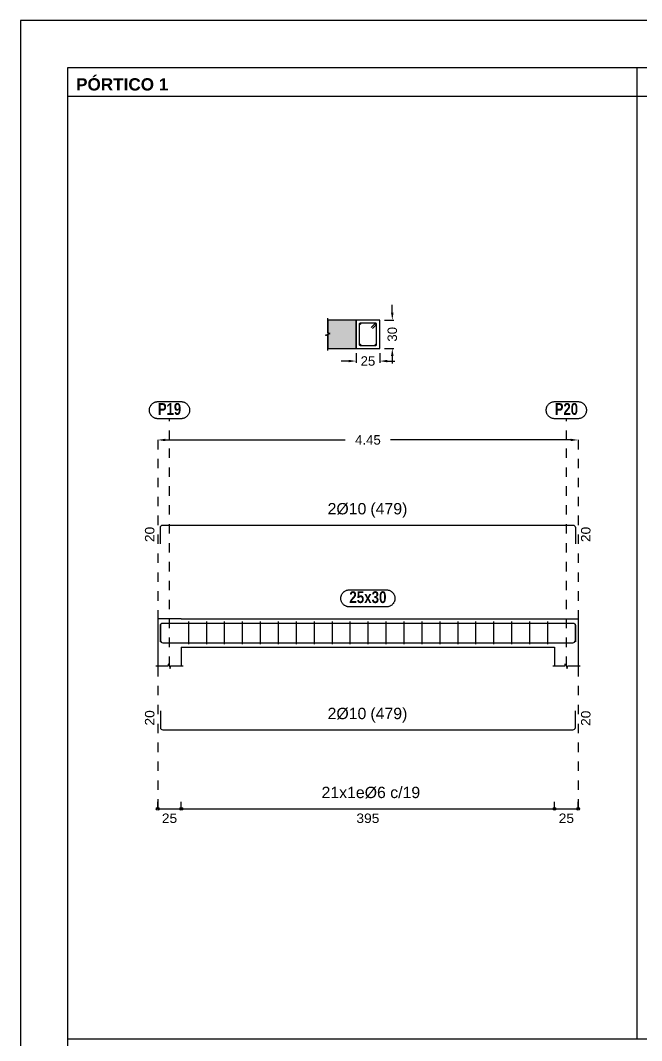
# Model space of a CAD drawing. Extents: x 2455 to 9764, y -806 to 181.
# Drawn here: x 5025.02 to 5031.6, y -398.52 to -387.73 of the extents above; entities that cross this region are included whole.
import ezdxf
from ezdxf.enums import TextEntityAlignment as Align

# ---------------------------------------------------------------- set-up
doc = ezdxf.new("R2010")
doc.units = 0
doc.header["$LTSCALE"] = 0.2
doc.header["$MEASUREMENT"] = 0
doc.linetypes.add('CYPE_RAYAPUNTO', pattern=[0.4125, 0.2025, -0.105, 0, -0.105])
doc.linetypes.add('PUNTOS2', pattern=[0.125, 0, -0.125])
doc.layers.add('01_cartela', color=6, linetype='CONTINUOUS', plot=False)
for name, color, linetype in [('01_cotas', 4, 'CONTINUOUS'), ('01_parcela', 7, 'CONTINUOUS'), ('01_primera', 5, 'CONTINUOUS'), ('01_texto cartela', 4, 'CONTINUOUS'), ('ALZ_CONT_NUDOS', 5, 'CONTINUOUS'), ('ALZ_CONT_VIG_HORMIGON', 5, 'CONTINUOUS'), ('ALZ_COT_COT_LIN_APOYOS', 120, 'CYPE_RAYAPUNTO'), ('ALZ_REF_REF_REFERENCIA', 3, 'CONTINUOUS'), ('ALZ_REF_TEXTO_REF_NOMBRE', 3, 'CONTINUOUS'), ('ARM_LONGITUDINAL_Ø10', 4, 'CONTINUOUS'), ('ARM_TRANSVERSAL_Ø6', 4, 'CONTINUOUS'), ('SEC_CONT_FORJADOS_SECCION', 8, 'CONTINUOUS'), ('SEC_CONT_VIG_HORMIGON_SECCION', 2, 'CONTINUOUS'), ('UNI_CORTANTES', 3, 'CONTINUOUS')]:
    doc.layers.add(name, color=color, linetype=linetype)
doc.layers.add('VIG_CARAS', color=5, linetype='CONTINUOUS', lineweight=9)
doc.styles.add('BERNARDO', font='GOTHICB.TTF')
doc.styles.add('CYPETXT_0.15', font='arial.ttf', dxfattribs={"height": 0.1})
doc.styles.add('Estilo1', font='swissel.ttf')
doc.styles.add('NIEVES2', font='sanss___.ttf')
doc.styles.add('NIEVES3', font='swisseb.ttf')
doc.styles.add('ROMANS', font='romans')
doc.dimstyles.new('DECIMAL-50', dxfattribs={"dimtxt": 0.08, "dimasz": 0.15, "dimexe": 0.05, "dimexo": 0.05, "dimgap": 0.09, "dimtad": 0, "dimzin": 0, "dimdsep": 46, "dimtxsty": 'ROMANS', "dimblk": 'DOTSMALL', "dimcen": 0.09, "dimclrt": 7, "dimadec": 0, "dimazin": 0, "dimtfac": 1.38, "dimtix": 1, "dimtofl": 0, "dimtmove": 2, "dimatfit": 3, "dimldrblk": 'OBLIQUE', "dimfxl": 1, "dimtolj": 1, "dimtzin": 0, "dimarcsym": 0})

# ---------------------------------------------------------------- blocks, each defined once
blk = doc.blocks.new('*D20')
at = {"layer": '01_cotas', "color": 0, "linetype": 'PUNTOS2', "lineweight": -2, "transparency": 16777216}
for p, q in [((5028.574, -391.248), (5028.574, -391.381)), ((5028.824, -391.248), (5028.824, -391.381))]:
    blk.add_line(p, q, dxfattribs=at)
at = {"layer": '01_cotas', "color": 0, "lineweight": -2, "transparency": 16777216}
for p, q in [((5028.494, -391.331), (5028.414, -391.331)), ((5028.904, -391.331), (5028.984, -391.331))]:
    blk.add_line(p, q, dxfattribs=at)
at = {"layer": '01_cotas', "color": 0, "transparency": 16777216}
for points in [[(5028.494, -391.318), (5028.494, -391.344), (5028.574, -391.331)], [(5028.904, -391.318), (5028.904, -391.344), (5028.824, -391.331)]]:
    blk.add_solid(points, dxfattribs=at)
at = {"layer": '01_cotas', "color": 5, "transparency": 16777216, "insert": (5028.699, -391.331), "char_height": 0.1, "attachment_point": 5, "style": 'Estilo1'}
blk.add_mtext('\\A1;25', dxfattribs=at)
blk = doc.blocks.new('*D21')
at = {"layer": '01_cotas', "color": 0, "lineweight": -2, "transparency": 16777216}
for p, q in [((5028.957, -390.818), (5028.957, -390.738)), ((5028.957, -391.278), (5028.957, -391.358))]:
    blk.add_line(p, q, dxfattribs=at)
at = {"layer": '01_cotas', "color": 0, "linetype": 'PUNTOS2', "lineweight": -2, "transparency": 16777216}
for p, q in [((5028.874, -390.898), (5029.007, -390.898)), ((5028.874, -391.198), (5029.007, -391.198))]:
    blk.add_line(p, q, dxfattribs=at)
at = {"layer": '01_cotas', "color": 0, "transparency": 16777216}
for points in [[(5028.943, -390.818), (5028.97, -390.818), (5028.957, -390.898)], [(5028.943, -391.278), (5028.97, -391.278), (5028.957, -391.198)]]:
    blk.add_solid(points, dxfattribs=at)
at = {"layer": '01_cotas', "color": 5, "transparency": 16777216, "insert": (5028.957, -391.048), "char_height": 0.1, "attachment_point": 5, "rotation": 90, "style": 'Estilo1'}
blk.add_mtext('\\A1;30', dxfattribs=at)
blk = doc.blocks.new('*D22')
at = {"layer": '01_cotas', "color": 0, "lineweight": -2, "transparency": 16777216}
for p, q in [((5026.554, -392.165), (5028.458, -392.165)), ((5030.844, -392.165), (5028.939, -392.165))]:
    blk.add_line(p, q, dxfattribs=at)
at = {"layer": '01_cotas', "color": 0, "transparency": 16777216}
for points in [[(5026.554, -392.152), (5026.554, -392.178), (5026.474, -392.165)], [(5030.844, -392.152), (5030.844, -392.178), (5030.924, -392.165)]]:
    blk.add_solid(points, dxfattribs=at)
at = {"layer": '01_cotas', "color": 5, "transparency": 16777216, "insert": (5028.699, -392.165), "char_height": 0.1, "attachment_point": 5, "style": 'Estilo1'}
blk.add_mtext('\\A1;4.45', dxfattribs=at)

msp = doc.modelspace()

# ---------------------------------------------------------------- hatches: boundary and pattern name
at = {"layer": 'SEC_CONT_FORJADOS_SECCION', "true_color": 0xdad7d3}
msp.add_hatch(color=254, dxfattribs=at).paths.add_polyline_path([(5028.274, -391.198), (5028.574, -391.198), (5028.574, -390.898), (5028.274, -390.898)])

# ---------------------------------------------------------------- linework, layer by layer
at = {"layer": '01_cartela', "color": 3}
msp.add_lwpolyline([(5025.021, -387.729), (5025.021, -409.264), (5055.659, -409.264), (5055.659, -387.729)], close=True, dxfattribs=at)
at = {"layer": '01_parcela', "color": 7, "ltscale": 2.5}
for p, q in [((5025.521, -388.229), (5025.52, -398.496)), ((5047.884, -388.229), (5025.521, -388.229)), ((5031.544, -388.229), (5031.543, -398.496)), ((5025.52, -398.496), (5047.884, -398.496)), ((5025.52, -398.496), (5025.521, -408.764))]:
    msp.add_line(p, q, dxfattribs=at)
at = {"layer": '01_primera', "ltscale": 2.5}
msp.add_line((5025.521, -388.531), (5047.884, -388.531), dxfattribs=at)
at = {"layer": 'ALZ_CONT_NUDOS'}
for p, q in [((5026.474, -394.355), (5026.474, -394.555)), ((5026.724, -394.355), (5026.724, -394.555)), ((5030.674, -394.355), (5030.674, -394.555)), ((5030.924, -394.355), (5030.924, -394.555))]:
    msp.add_line(p, q, dxfattribs=at)
for points in [[(5026.724, -394.055), (5026.474, -394.055), (5026.474, -394.355)], [(5030.674, -394.055), (5030.924, -394.055), (5030.924, -394.355)], [(5026.454, -394.555), (5026.584, -394.555), (5026.591, -394.53), (5026.606, -394.58), (5026.614, -394.555), (5026.744, -394.555)], [(5030.654, -394.555), (5030.784, -394.555), (5030.791, -394.53), (5030.806, -394.58), (5030.814, -394.555), (5030.944, -394.555)]]:
    msp.add_lwpolyline(points, dxfattribs=at)
at = {"layer": 'ALZ_CONT_VIG_HORMIGON'}
for p, q in [((5026.724, -394.055), (5030.674, -394.055)), ((5026.724, -394.355), (5030.674, -394.355))]:
    msp.add_line(p, q, dxfattribs=at)
at = {"layer": 'ALZ_COT_COT_LIN_APOYOS'}
for p, q in [((5026.599, -392.165), (5026.599, -391.94)), ((5030.799, -392.165), (5030.799, -391.94)), ((5026.474, -392.165), (5026.474, -396.065)), ((5026.599, -394.555), (5026.599, -392.165)), ((5030.799, -394.555), (5030.799, -392.165)), ((5030.924, -392.165), (5030.924, -396.065))]:
    msp.add_line(p, q, dxfattribs=at)
at = {"layer": 'ALZ_REF_REF_REFERENCIA'}
for points in [[(5026.722, -391.76), (5026.728, -391.76), (5026.734, -391.761), (5026.739, -391.762), (5026.745, -391.763), (5026.751, -391.765), (5026.757, -391.767), (5026.762, -391.77), (5026.767, -391.773), (5026.773, -391.776), (5026.777, -391.779), (5026.782, -391.783), (5026.786, -391.787), (5026.79, -391.792), (5026.794, -391.797), (5026.797, -391.802), (5026.8, -391.807), (5026.803, -391.812), (5026.806, -391.818), (5026.808, -391.823), (5026.809, -391.829), (5026.81, -391.835), (5026.811, -391.841), (5026.812, -391.847), (5026.812, -391.853), (5026.811, -391.859), (5026.81, -391.865), (5026.809, -391.871), (5026.808, -391.877), (5026.806, -391.882), (5026.803, -391.888), (5026.8, -391.893), (5026.797, -391.898), (5026.794, -391.903), (5026.79, -391.908), (5026.786, -391.913), (5026.782, -391.917), (5026.777, -391.921), (5026.773, -391.924), (5026.767, -391.927), (5026.762, -391.93), (5026.757, -391.933), (5026.751, -391.935), (5026.745, -391.937), (5026.739, -391.938), (5026.734, -391.939), (5026.728, -391.94), (5026.722, -391.94), (5026.476, -391.94), (5026.47, -391.94), (5026.464, -391.939), (5026.458, -391.938), (5026.452, -391.937), (5026.446, -391.935), (5026.44, -391.933), (5026.435, -391.93), (5026.43, -391.927), (5026.425, -391.924), (5026.42, -391.921), (5026.415, -391.917), (5026.411, -391.913), (5026.407, -391.908), (5026.403, -391.903), (5026.4, -391.898), (5026.397, -391.893), (5026.394, -391.888), (5026.392, -391.882), (5026.39, -391.877), (5026.388, -391.871), (5026.387, -391.865), (5026.386, -391.859), (5026.386, -391.853), (5026.386, -391.847), (5026.386, -391.841), (5026.387, -391.835), (5026.388, -391.829), (5026.39, -391.823), (5026.392, -391.818), (5026.394, -391.812), (5026.397, -391.807), (5026.4, -391.802), (5026.403, -391.797), (5026.407, -391.792), (5026.411, -391.787), (5026.415, -391.783), (5026.42, -391.779), (5026.425, -391.776), (5026.43, -391.773), (5026.435, -391.77), (5026.44, -391.767), (5026.446, -391.765), (5026.452, -391.763), (5026.458, -391.762), (5026.464, -391.761), (5026.47, -391.76), (5026.476, -391.76), (5026.722, -391.76)], [(5030.922, -391.76), (5030.928, -391.76), (5030.934, -391.761), (5030.939, -391.762), (5030.945, -391.763), (5030.951, -391.765), (5030.957, -391.767), (5030.962, -391.77), (5030.967, -391.773), (5030.973, -391.776), (5030.977, -391.779), (5030.982, -391.783), (5030.986, -391.787), (5030.99, -391.792), (5030.994, -391.797), (5030.997, -391.802), (5031, -391.807), (5031.003, -391.812), (5031.006, -391.818), (5031.008, -391.823), (5031.009, -391.829), (5031.01, -391.835), (5031.011, -391.841), (5031.012, -391.847), (5031.012, -391.853), (5031.011, -391.859), (5031.01, -391.865), (5031.009, -391.871), (5031.008, -391.877), (5031.006, -391.882), (5031.003, -391.888), (5031, -391.893), (5030.997, -391.898), (5030.994, -391.903), (5030.99, -391.908), (5030.986, -391.913), (5030.982, -391.917), (5030.977, -391.921), (5030.973, -391.924), (5030.967, -391.927), (5030.962, -391.93), (5030.957, -391.933), (5030.951, -391.935), (5030.945, -391.937), (5030.939, -391.938), (5030.934, -391.939), (5030.928, -391.94), (5030.922, -391.94), (5030.676, -391.94), (5030.67, -391.94), (5030.664, -391.939), (5030.658, -391.938), (5030.652, -391.937), (5030.646, -391.935), (5030.64, -391.933), (5030.635, -391.93), (5030.63, -391.927), (5030.625, -391.924), (5030.62, -391.921), (5030.615, -391.917), (5030.611, -391.913), (5030.607, -391.908), (5030.603, -391.903), (5030.6, -391.898), (5030.597, -391.893), (5030.594, -391.888), (5030.592, -391.882), (5030.59, -391.877), (5030.588, -391.871), (5030.587, -391.865), (5030.586, -391.859), (5030.586, -391.853), (5030.586, -391.847), (5030.586, -391.841), (5030.587, -391.835), (5030.588, -391.829), (5030.59, -391.823), (5030.592, -391.818), (5030.594, -391.812), (5030.597, -391.807), (5030.6, -391.802), (5030.603, -391.797), (5030.607, -391.792), (5030.611, -391.787), (5030.615, -391.783), (5030.62, -391.779), (5030.625, -391.776), (5030.63, -391.773), (5030.635, -391.77), (5030.64, -391.767), (5030.646, -391.765), (5030.652, -391.763), (5030.658, -391.762), (5030.664, -391.761), (5030.67, -391.76), (5030.676, -391.76), (5030.922, -391.76)]]:
    msp.add_lwpolyline(points, close=True, dxfattribs=at)
at = {"layer": 'ALZ_REF_TEXTO_REF_NOMBRE', "color": 5}
msp.add_lwpolyline([(5028.895, -393.75), (5028.901, -393.75), (5028.907, -393.751), (5028.913, -393.752), (5028.919, -393.753), (5028.925, -393.755), (5028.93, -393.757), (5028.936, -393.76), (5028.941, -393.763), (5028.946, -393.766), (5028.951, -393.769), (5028.955, -393.773), (5028.96, -393.777), (5028.964, -393.782), (5028.968, -393.787), (5028.971, -393.792), (5028.974, -393.797), (5028.977, -393.802), (5028.979, -393.808), (5028.981, -393.813), (5028.983, -393.819), (5028.984, -393.825), (5028.985, -393.831), (5028.985, -393.837), (5028.985, -393.843), (5028.985, -393.849), (5028.984, -393.855), (5028.983, -393.861), (5028.981, -393.867), (5028.979, -393.872), (5028.977, -393.878), (5028.974, -393.883), (5028.971, -393.888), (5028.968, -393.893), (5028.964, -393.898), (5028.96, -393.903), (5028.955, -393.907), (5028.951, -393.911), (5028.946, -393.914), (5028.941, -393.917), (5028.936, -393.92), (5028.93, -393.923), (5028.925, -393.925), (5028.919, -393.927), (5028.913, -393.928), (5028.907, -393.929), (5028.901, -393.93), (5028.895, -393.93), (5028.502, -393.93), (5028.496, -393.93), (5028.49, -393.929), (5028.484, -393.928), (5028.478, -393.927), (5028.473, -393.925), (5028.467, -393.923), (5028.461, -393.92), (5028.456, -393.917), (5028.451, -393.914), (5028.446, -393.911), (5028.442, -393.907), (5028.437, -393.903), (5028.433, -393.898), (5028.43, -393.893), (5028.426, -393.888), (5028.423, -393.883), (5028.42, -393.878), (5028.418, -393.872), (5028.416, -393.867), (5028.415, -393.861), (5028.413, -393.855), (5028.413, -393.849), (5028.412, -393.843), (5028.412, -393.837), (5028.413, -393.831), (5028.413, -393.825), (5028.415, -393.819), (5028.416, -393.813), (5028.418, -393.808), (5028.42, -393.802), (5028.423, -393.797), (5028.426, -393.792), (5028.43, -393.787), (5028.433, -393.782), (5028.437, -393.777), (5028.442, -393.773), (5028.446, -393.769), (5028.451, -393.766), (5028.456, -393.763), (5028.461, -393.76), (5028.467, -393.757), (5028.473, -393.755), (5028.478, -393.753), (5028.484, -393.752), (5028.49, -393.751), (5028.496, -393.75), (5028.502, -393.75), (5028.895, -393.75)], close=True, dxfattribs=at)
at = {"layer": 'ARM_LONGITUDINAL_Ø10'}
for points in [[(5026.504, -393.265), (5026.504, -393.09), (5026.505, -393.08), (5026.511, -393.072), (5026.519, -393.067), (5026.529, -393.065), (5030.869, -393.065), (5030.878, -393.067), (5030.886, -393.072), (5030.892, -393.08), (5030.894, -393.09), (5030.894, -393.265)], [(5026.504, -394.301), (5026.504, -394.126), (5026.505, -394.116), (5026.511, -394.108), (5026.519, -394.103), (5026.529, -394.101), (5030.869, -394.101), (5030.878, -394.103), (5030.886, -394.108), (5030.892, -394.116), (5030.894, -394.126), (5030.894, -394.301)], [(5026.504, -394.109), (5026.504, -394.284), (5026.505, -394.294), (5026.511, -394.302), (5026.519, -394.307), (5026.529, -394.309), (5030.869, -394.309), (5030.878, -394.307), (5030.886, -394.302), (5030.892, -394.294), (5030.894, -394.284), (5030.894, -394.109)], [(5026.504, -395.03), (5026.504, -395.205), (5026.505, -395.215), (5026.511, -395.223), (5026.519, -395.228), (5026.529, -395.23), (5030.869, -395.23), (5030.878, -395.228), (5030.886, -395.223), (5030.892, -395.215), (5030.894, -395.205), (5030.894, -395.03)]]:
    msp.add_lwpolyline(points, dxfattribs=at)
for centre in [(5028.615, -390.939), (5028.783, -390.939), (5028.615, -391.157), (5028.783, -391.157)]:
    msp.add_circle(centre, 0.005, dxfattribs=at)
at = {"layer": 'ARM_TRANSVERSAL_Ø6'}
for p, q in [((5026.799, -394.085), (5026.799, -394.325)), ((5026.989, -394.085), (5026.989, -394.325)), ((5027.179, -394.085), (5027.179, -394.325)), ((5027.369, -394.085), (5027.369, -394.325)), ((5027.559, -394.085), (5027.559, -394.325)), ((5027.749, -394.085), (5027.749, -394.325)), ((5027.939, -394.085), (5027.939, -394.325)), ((5028.129, -394.085), (5028.129, -394.325)), ((5028.319, -394.085), (5028.319, -394.325)), ((5028.509, -394.085), (5028.509, -394.325)), ((5028.699, -394.085), (5028.699, -394.325)), ((5028.889, -394.085), (5028.889, -394.325)), ((5029.079, -394.085), (5029.079, -394.325)), ((5029.269, -394.085), (5029.269, -394.325)), ((5029.459, -394.085), (5029.459, -394.325)), ((5029.649, -394.085), (5029.649, -394.325)), ((5029.839, -394.085), (5029.839, -394.325)), ((5030.029, -394.085), (5030.029, -394.325)), ((5030.219, -394.085), (5030.219, -394.325)), ((5030.409, -394.085), (5030.409, -394.325)), ((5030.599, -394.085), (5030.599, -394.325))]:
    msp.add_line(p, q, dxfattribs=at)
msp.add_lwpolyline([(5028.746, -390.987), (5028.788, -390.945), (5028.789, -390.943), (5028.79, -390.942), (5028.79, -390.941), (5028.791, -390.939), (5028.79, -390.937), (5028.79, -390.936), (5028.789, -390.935), (5028.788, -390.933), (5028.787, -390.932), (5028.786, -390.932), (5028.784, -390.931), (5028.783, -390.931), (5028.615, -390.931), (5028.612, -390.932), (5028.609, -390.933), (5028.607, -390.936), (5028.607, -390.939), (5028.607, -391.157), (5028.607, -391.16), (5028.609, -391.163), (5028.612, -391.164), (5028.615, -391.165), (5028.783, -391.165), (5028.786, -391.164), (5028.788, -391.163), (5028.79, -391.16), (5028.791, -391.157), (5028.791, -390.939), (5028.79, -390.937), (5028.79, -390.936), (5028.789, -390.935), (5028.788, -390.933), (5028.787, -390.932), (5028.786, -390.932), (5028.784, -390.931), (5028.783, -390.931), (5028.781, -390.931), (5028.78, -390.932), (5028.778, -390.932), (5028.777, -390.933), (5028.734, -390.976)], dxfattribs=at)
at = {"layer": 'SEC_CONT_FORJADOS_SECCION'}
for points in [[(5028.274, -391.218), (5028.274, -391.063), (5028.249, -391.056), (5028.299, -391.041), (5028.274, -391.033), (5028.274, -390.878)], [(5028.274, -391.198), (5028.574, -391.198), (5028.574, -390.898), (5028.274, -390.898)]]:
    msp.add_lwpolyline(points, dxfattribs=at)
at = {"layer": 'SEC_CONT_FORJADOS_SECCION', "color": 254, "true_color": 0xdad7d3}
msp.add_lwpolyline([(5028.274, -391.198), (5028.574, -391.198), (5028.574, -390.898), (5028.274, -390.898)], close=True, dxfattribs=at)
at = {"layer": 'SEC_CONT_VIG_HORMIGON_SECCION'}
msp.add_lwpolyline([(5028.824, -390.898), (5028.574, -390.898), (5028.574, -391.198), (5028.824, -391.198), (5028.824, -390.898)], close=True, dxfattribs=at)
at = {"layer": 'UNI_CORTANTES', "color": 2}
for p, q in [((5026.474, -396.065), (5026.474, -395.99)), ((5026.724, -396.065), (5026.724, -395.99)), ((5030.674, -396.065), (5030.674, -395.99))]:
    msp.add_line(p, q, dxfattribs=at)
for points in [[(5026.474, -396.065), (5026.724, -396.065), (5026.724, -395.99)], [(5026.724, -396.065), (5030.674, -396.065), (5030.674, -395.99)], [(5030.674, -396.065), (5030.924, -396.065), (5030.924, -395.99)]]:
    msp.add_lwpolyline(points, dxfattribs=at)
for centre in [(5026.474, -396.065), (5026.724, -396.065), (5026.724, -396.065), (5030.674, -396.065), (5030.674, -396.065), (5030.924, -396.065)]:
    msp.add_circle(centre, 0.015, dxfattribs=at)

# ---------------------------------------------------------------- texts
at = {"layer": '01_texto cartela', "color": 5, "style": 'NIEVES3'}
msp.add_text('PÓRTICO 1', height=0.1297, dxfattribs=at).set_placement((5025.61, -388.47))
at = {"layer": 'ALZ_REF_TEXTO_REF_NOMBRE', "color": 5, "style": 'BERNARDO'}
for s, width, p, p2 in [('P19', 0.841304, (5026.476, -391.9), (5026.722, -391.9)), ('P20', 0.841304, (5030.676, -391.9), (5030.922, -391.9)), ('25x30', 0.806421, (5028.502, -393.89), (5028.895, -393.89))]:
    msp.add_text(s, height=0.125, dxfattribs=dict(at, width=width)).set_placement(p, p2, align=Align.FIT)
at = {"layer": 'UNI_CORTANTES', "color": 4, "style": 'CYPETXT_0.15', "width": 1.042546}
for p, p2 in [((5026.439, -393.245), (5026.439, -393.083)), ((5031.054, -393.245), (5031.054, -393.083)), ((5026.439, -395.185), (5026.439, -395.023)), ((5031.054, -395.189), (5031.054, -395.027))]:
    msp.add_text('20', height=0.1, rotation=90, dxfattribs=at).set_placement(p, p2, align=Align.FIT)
at = {"layer": 'UNI_CORTANTES', "color": 2, "style": 'CYPETXT_0.15', "width": 1.042546}
for s, p, p2 in [('25', (5026.518, -396.215), (5026.68, -396.215)), ('395', (5028.577, -396.215), (5028.82, -396.215)), ('25', (5030.718, -396.215), (5030.88, -396.215))]:
    msp.add_text(s, height=0.1, dxfattribs=at).set_placement(p, p2, align=Align.FIT)
at = {"layer": 'VIG_CARAS', "color": 5, "style": 'NIEVES2'}
for s, p in [('2%%c10', (5028.272, -392.988)), ('(479)', (5028.725, -392.988)), ('2%%c10', (5028.272, -395.153)), ('(479)', (5028.725, -395.153))]:
    msp.add_text(s, height=0.12, dxfattribs=at).set_placement(p, align=Align.BOTTOM_LEFT)
at = {"layer": 'VIG_CARAS', "color": 4, "style": 'NIEVES2'}
msp.add_text('21x1e%%c6 c/19', height=0.12, dxfattribs=at).set_placement((5028.208, -395.988), align=Align.BOTTOM_LEFT)

# ---------------------------------------------------------------- dimensions: what is measured, and where the dimension line sits
at = {"layer": '01_cotas', "color": 2}
for p1, p2, distance, text, picture, middle in [((5028.824, -391.198), (5028.824, -390.898), -0.133, '30', '*D21', (5028.957, -391.048)), ((5028.574, -391.198), (5028.824, -391.198), -0.133, '25', '*D20', (5028.699, -391.331)), ((5030.924, -392.165), (5026.474, -392.165), 0, '4.45', '*D22', (5028.699, -392.165))]:
    dim = msp.add_aligned_dim(p1=p1, p2=p2, distance=distance, text=text, dimstyle='DECIMAL-50', override={"dimtxt": 0.1, "dimasz": 0.08, "dimtxsty": 'Estilo1', "dimsah": 1, "dimclrt": 5, "dimfxl": 0.09, "dimarcsym": 2}, dxfattribs=at)
    dim.commit()
    dim.dimension.update_dxf_attribs({"geometry": picture, "text_midpoint": middle})

doc.saveas('drawing.dxf')
